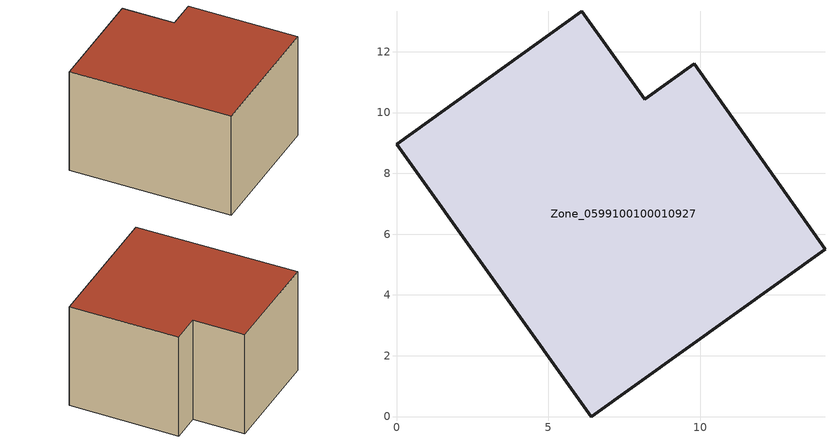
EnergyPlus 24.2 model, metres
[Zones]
Zone_0599100100010927
 floor ground (C_G): 6.41,0 0,8.96 6.1,13.32 8.16,10.44 9.79,11.6 14.1,5.49 z0
 wall outside (C_F): 0,8.96 6.41,0 14.1,5.49 9.79,11.6 8.16,10.44 6.1,13.32 0,8.96 z0:7.42
 roof outside (C_R): 6.1,13.32 0,8.96 6.41,0 14.1,5.49 9.79,11.6 8.16,10.44 z7.42
[BUILDING]
Pand.0599100100010927: North Axis=0; Terrain=City; Loads Convergence Tolerance Value=0.04; Temperature Convergence Tolerance Value=0.4; Solar Distribution=FullExterior; Maximum Number of Warmup Days=25; Minimum Number of Warmup Days=1
[Site:Location]
Rotterdam.The.Hague.AP_ZH_NLD Design_Conditions: Latitude=51.96; Longitude=4.45; Time Zone=1; Elevation=-4.5
[SITE:GROUNDTEMPERATURE:BUILDINGSURFACE]
18, 18, 18, 18, 18, 18, 18, 18, 18, 18, 18, 18
[MATERIAL] Thermal Absorptance=0.9; Solar Absorptance=0.7; Visible Absorptance=0.7
Name | Roughness | Thickness | Conductivity | Density | Specific Heat
G.TC.2015-2018 | MediumSmooth | 0.15 | 0.0428571 | 540 | 1210
F.TC.2015-2018 | Rough | 0.3 | 0.0666667 | 1920 | 840
R.TC.2015-2018 | MediumRough | 0.2 | 0.0333333 | 1500 | 1000
[CONSTRUCTION]
C_G: G.TC.2015-2018
C_F: F.TC.2015-2018
C_R: R.TC.2015-2018
[ZONE]
Zone_0599100100010927: Type=1; Multiplier=1; Ceiling Height=Autocalculate; Volume=Autocalculate; Floor Area=autocalculate; Part of Total Floor Area=Yes
[ZONEINFILTRATION:DESIGNFLOWRATE]
Infil_Zone_0599100100010927: Zone or ZoneList or Space or SpaceList=Zone_0599100100010927; Schedule=AlwaysOn; Design Flow Rate Calculation Method=Flow/Area; Flow Rate per Floor Area=0.0015; Constant Term Coefficient=1; Temperature Term Coefficient=0; Velocity Term Coefficient=0; Velocity Squared Term Coefficient=0
[HVACTEMPLATE:ZONE:IDEALLOADSAIRSYSTEM]
Zone_0599100100010927: Maximum Heating Supply Air Temperature=50; Minimum Cooling Supply Air Temperature=13; Maximum Heating Supply Air Humidity Ratio=0.0156; Minimum Cooling Supply Air Humidity Ratio=0.0077; Heating Limit=NoLimit; Cooling Limit=NoLimit; Dehumidification Control Type=ConstantSensibleHeatRatio; Cooling Sensible Heat Ratio=0.7; Dehumidification Setpoint=60; Humidification Control Type=None; Humidification Setpoint=30; Outdoor Air Method=None; Outdoor Air Flow Rate per Person=0.00944; Outdoor Air Flow Rate per Zone Floor Area=0; Outdoor Air Flow Rate per Zone=0; Demand Controlled Ventilation Type=None; Outdoor Air Economizer Type=NoEconomizer; Heat Recovery Type=None; Sensible Heat Recovery Effectiveness=0.7; Latent Heat Recovery Effectiveness=0.65
[ZONECONTROL:THERMOSTAT]
ThermostatControl_Zone_0599100100010927: Zone or ZoneList=Zone_0599100100010927; Control Type Schedule=DualSetpointControlType; Control 1=Thermostat_Zone_0599100100010927; Temperature Difference Between Cutout And Setpoint=0
[THERMOSTATSETPOINT:DUALSETPOINT]
Thermostat_Zone_0599100100010927: Heating Setpoint Temperature Schedule=HeatingSetpoint_Zone_0599100100010927; Cooling Setpoint Temperature Schedule=CoolingSetpoint_Zone_0599100100010927
[SCHEDULE:COMPACT]
HeatingSetpoint_Zone_0599100100010927: Through: 12/31, For: AllDays, Until: 24:00, 21
CoolingSetpoint_Zone_0599100100010927: Through: 12/31, For: AllDays, Until: 24:00, 24
DualSetpointControlType: Through: 12/31, For: AllDays, Until: 24:00, 4
AlwaysOn: Through: 12/31, For: AllDays, Until: 24:00, 1
